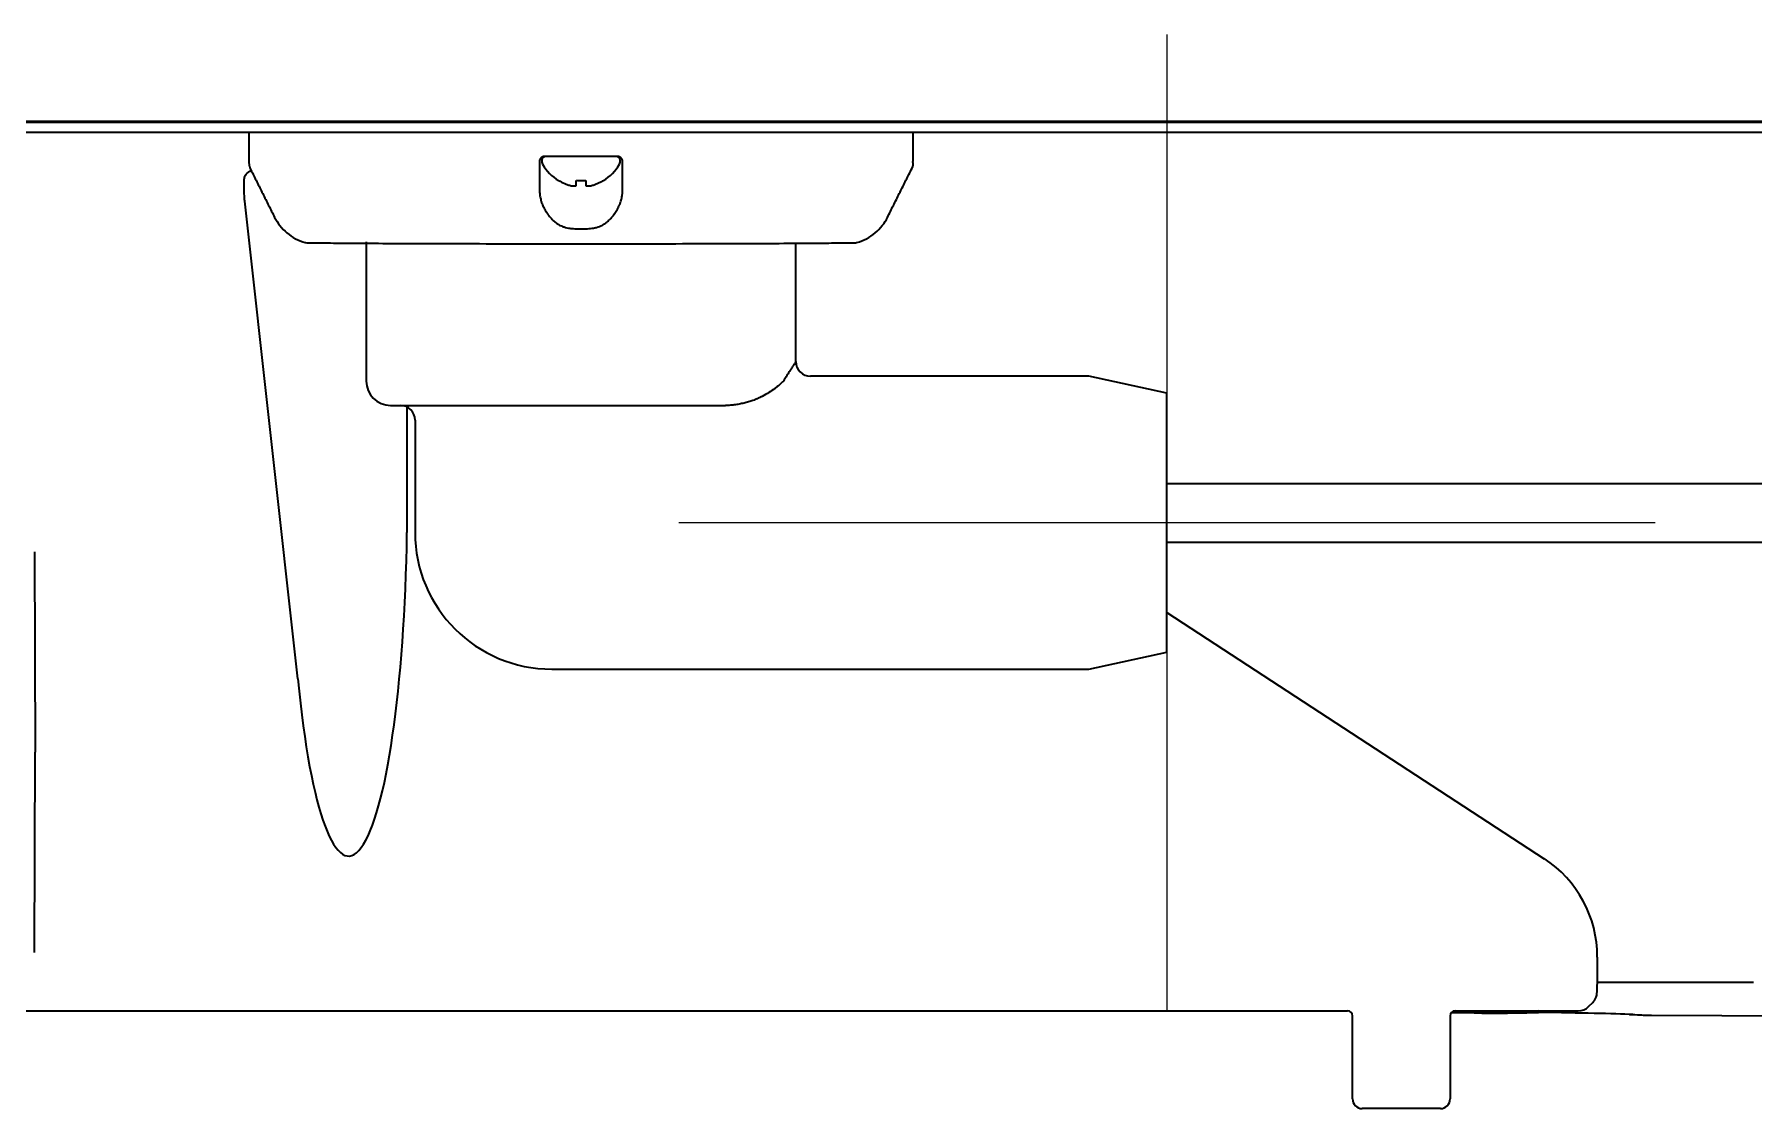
# Model space of a CAD drawing. Extents: x 5997 to 10491, y -672 to 3388.
# Drawn here: x 7465.7 to 7641.7, y 1270.8 to 1380.8 of the extents above; entities that cross this region are included whole.
import ezdxf

# ---------------------------------------------------------------- set-up
doc = ezdxf.new("R2010")
doc.units = 0
doc.header["$LTSCALE"] = 5
doc.layers.get('0').update_dxf_attribs({"linetype": 'CONTINUOUS', "lineweight": 0})
doc.layers.add('1', color=7, linetype='CONTINUOUS', true_color=0xffffff)

msp = doc.modelspace()

# ---------------------------------------------------------------- linework, layer by layer
at = {"color": 6}
for p, q in [((7581.67, 1380.83), (7581.67, 1280.83)), ((7531.67, 1330.83), (7631.67, 1330.83))]:
    msp.add_line(p, q, dxfattribs=at)
at = {"layer": '1', "color": 7, "linetype": 'Continuous', "lineweight": 35}
for p, q in [((7252.67, 1371.83), (7798.37, 1371.83)), ((7255.34, 1371.93), (8068.41, 1371.93)), ((7252.67, 1370.83), (8071.67, 1370.83)), ((7487.67, 1370.83), (7487.67, 1367.8)), ((7555.67, 1367.8), (7555.67, 1370.83)), ((7517.67, 1367.93), (7517.67, 1367.73)), ((7525.67, 1367.73), (7525.67, 1367.93)), ((7487.19, 1364.5), (7487.19, 1366.03)), ((7519.37, 1365.85), (7519.37, 1365.88)), ((7523.97, 1365.88), (7523.97, 1365.85)), ((7492.68, 1314.84), (7487.23, 1363.75)), ((7499.67, 1359.58), (7499.67, 1345.33)), ((7521.67, 1359.45), (7521.67, 1359.37)), ((7543.67, 1347.33), (7543.67, 1359.33)), ((7573.67, 1345.83), (7545.17, 1345.83)), ((7581.67, 1344.08), (7573.67, 1345.83)), ((7581.67, 1317.58), (7581.67, 1344.08)), ((7581.67, 1317.58), (7581.67, 1344.08)), ((7502.17, 1342.83), (7536.45, 1342.83)), ((7503.85, 1329.83), (7503.85, 1342.66)), ((7504.67, 1341.33), (7504.67, 1329.83)), ((7581.67, 1334.83), (7700.46, 1334.83)), ((7465.69, 1327.85), (7465.76, 1307.33)), ((7581.67, 1328.83), (7610.77, 1328.83)), ((7610.77, 1328.83), (7612.19, 1328.83)), ((7612.19, 1328.83), (7634.05, 1328.83)), ((7635.05, 1328.83), (7656.3, 1328.83)), ((7581.67, 1321.64), (7620.3, 1296.42)), ((7573.67, 1315.83), (7581.67, 1317.58)), ((7518.67, 1315.83), (7573.67, 1315.83)), ((7465.69, 1286.81), (7465.76, 1307.32)), ((7625.73, 1286.35), (7625.72, 1283.56)), ((7631.86, 1283.75), (7625.73, 1283.75)), ((7641.75, 1283.75), (7631.86, 1283.75)), ((7624.85, 1281.27), (7625.27, 1281.69)), ((7330.33, 1280.83), (7589.96, 1280.83)), ((7592.88, 1280.83), (7595.15, 1280.83)), ((7598.08, 1280.83), (7600.17, 1280.83)), ((7600.67, 1271.83), (7600.67, 1280.33)), ((7610.67, 1280.33), (7610.67, 1271.83)), ((7613.34, 1280.71), (7610.81, 1280.67)), ((7610.81, 1280.67), (7610.81, 1280.67)), ((7610.81, 1280.67), (7613.13, 1280.62)), ((7611.17, 1280.83), (7613.16, 1280.83)), ((7611.63, 1280.66), (7613.79, 1280.7)), ((7613.05, 1280.64), (7611.63, 1280.66)), ((7613.16, 1280.65), (7613.05, 1280.64)), ((7613.13, 1280.62), (7613.65, 1280.63)), ((7613.44, 1280.66), (7613.16, 1280.65)), ((7613.79, 1280.7), (7613.34, 1280.71)), ((7613.89, 1280.66), (7613.44, 1280.66)), ((7613.65, 1280.63), (7613.68, 1280.64)), ((7613.68, 1280.64), (7613.89, 1280.65)), ((7614.35, 1280.67), (7613.89, 1280.66)), ((7613.89, 1280.65), (7614.33, 1280.65)), ((7613.93, 1280.65), (7613.93, 1280.61)), ((7614.37, 1280.61), (7613.93, 1280.61)), ((7613.93, 1280.61), (7614.43, 1280.6)), ((7614.33, 1280.65), (7614.72, 1280.66)), ((7614.99, 1280.67), (7614.35, 1280.67)), ((7614.88, 1280.61), (7614.37, 1280.61)), ((7614.43, 1280.6), (7615.01, 1280.6)), ((7614.72, 1280.66), (7615.12, 1280.66)), ((7615.28, 1280.61), (7614.88, 1280.61)), ((7615.57, 1280.66), (7614.99, 1280.67)), ((7615.01, 1280.6), (7615.65, 1280.6)), ((7615.12, 1280.66), (7615.54, 1280.65)), ((7615.67, 1280.61), (7615.28, 1280.61)), ((7615.54, 1280.65), (7615.88, 1280.65)), ((7616.16, 1280.66), (7615.57, 1280.66)), ((7615.65, 1280.6), (7616.11, 1280.6)), ((7616.11, 1280.62), (7615.67, 1280.61)), ((7615.88, 1280.65), (7616.06, 1280.65)), ((7616.06, 1280.65), (7616.25, 1280.64)), ((7616.11, 1280.83), (7617.88, 1280.83)), ((7616.32, 1280.63), (7616.11, 1280.62)), ((7616.11, 1280.6), (7616.56, 1280.61)), ((7616.52, 1280.65), (7616.16, 1280.66)), ((7616.25, 1280.64), (7616.37, 1280.63)), ((7616.81, 1280.64), (7616.52, 1280.65)), ((7616.56, 1280.61), (7616.84, 1280.62)), ((7616.95, 1280.63), (7616.81, 1280.64)), ((7616.84, 1280.62), (7616.95, 1280.63)), ((7620.83, 1280.83), (7623.79, 1280.83)), ((7629.04, 1280.47), (7629.21, 1280.46)), ((7631.28, 1280.38), (7655.36, 1280.27)), ((7609.67, 1270.83), (7601.67, 1270.83))]:
    msp.add_line(p, q, dxfattribs=at)
for centre, radius, start, end in [((7518.07, 1367.93), 0.4, 90, 180), ((7525.27, 1367.93), 0.4, 0, 90), ((7518.07, 1367.73), 0.4, 180, 210.3012), ((7521.87, 1369.95), 4.8, 210.3012, 238.6074), ((7521.47, 1369.95), 4.8, 301.3459, 329.6988), ((7525.27, 1367.73), 0.4, 329.6988, 0), ((7521.67, 1369.63), 3.78, 262.3959, 269.9965), ((7521.67, 1369.63), 3.78, 270.0035, 277.6041), ((7545.17, 1347.33), 1.5, 179.9915, 270.0124), ((7502.17, 1345.33), 2.5, 180, 270), ((7503.17, 1341.33), 1.5, 0, 90), ((7518.67, 1329.83), 14, 180, 270), ((7465.26, 1307.33), 0.5, 359.8072, 0.1928)]:
    msp.add_arc(centre, radius, start, end, dxfattribs=at)
at = {"layer": '1', "color": 7, "linetype": 'Continuous', "lineweight": 35, "extrusion": (0, 0, -1)}
for centre, major_axis, ratio, start_param, end_param in [((7488.64, 1366.01), (-1.44, 0.04), 0.692646, 6.257012, 7.295547), ((7489.5, 1364.5), (0, 4), 0.57735, 4.521954, 4.712389)]:
    msp.add_ellipse(centre, major_axis=major_axis, ratio=ratio, start_param=start_param, end_param=end_param, dxfattribs=at)
at = {"layer": '1', "color": 7, "linetype": 'Continuous', "lineweight": 35}
for centre, major_axis, ratio, start_param, end_param in [((7497.87, 1333), (0, 36.31), 0.165232, 2.094395, 4.625123), ((7613.73, 1286.35), (6.36, 10.22), 0.99658, 5.267526, 6.261782), ((7600.17, 1280.33), (-0.354, -0.354), 0.999695, 2.356347, 3.926839), ((7611.17, 1280.33), (0.354, -0.354), 0.999695, 2.356347, 3.926839), ((7610.7, 1280.79), (10, -0.04), 0.017452, 5.383611, 6.283185), ((7610.7, 1280.79), (10, -0.04), 0.017452, 0, 0.43688), ((7610.66, 1280.39), (-20.64, 0.09), 0.017455, 3.575816, 4.2555), ((7623.79, 1282.33), (1.06, 1.06), 0.999695, 3.926839, 4.712389), ((7601.67, 1271.83), (0.707, 0.707), 0.999695, 2.356347, 3.926839), ((7609.67, 1271.83), (-0.707, 0.707), 0.999695, 2.356347, 3.926839)]:
    msp.add_ellipse(centre, major_axis=major_axis, ratio=ratio, start_param=start_param, end_param=end_param, dxfattribs=at)
for points, knots in [([(7517.44, 1367.96), (7517.44, 1367.96), (7517.44, 1367.95), (7517.44, 1367.95), (7517.44, 1367.94), (7517.43, 1367.93), (7517.43, 1367.93), (7517.43, 1367.92), (7517.43, 1367.92), (7517.43, 1367.91), (7517.43, 1367.91), (7517.43, 1367.9), (7517.43, 1367.9), (7517.43, 1367.88), (7517.43, 1367.88), (7517.42, 1367.87), (7517.42, 1367.86), (7517.42, 1367.86)], [0, 0, 0, 0, 0.0625, 0.0625, 0.125, 0.125, 0.1875, 0.1875, 0.25, 0.25, 0.375, 0.375, 0.5, 0.5, 0.75, 0.75, 1, 1, 1, 1]), ([(7517.92, 1368.33), (7517.9, 1368.33), (7517.87, 1368.32), (7517.83, 1368.32), (7517.82, 1368.32), (7517.79, 1368.31), (7517.78, 1368.31), (7517.74, 1368.29), (7517.72, 1368.28), (7517.69, 1368.27), (7517.67, 1368.26), (7517.65, 1368.25), (7517.64, 1368.24), (7517.61, 1368.22), (7517.59, 1368.2), (7517.55, 1368.16), (7517.53, 1368.14), (7517.51, 1368.11), (7517.5, 1368.1), (7517.49, 1368.07), (7517.48, 1368.06), (7517.46, 1368.02), (7517.45, 1367.99), (7517.44, 1367.96)], [0, 0, 0, 0, 0.125, 0.125, 0.1875, 0.1875, 0.25, 0.25, 0.375, 0.375, 0.4375, 0.4375, 0.5, 0.5, 0.625, 0.625, 0.75, 0.75, 0.8125, 0.8125, 0.875, 0.875, 1, 1, 1, 1]), ([(7521.67, 1368.33), (7521.05, 1368.33), (7520.42, 1368.33), (7519.17, 1368.33), (7518.54, 1368.33), (7517.92, 1368.33)], [0, 0, 0, 0, 0.5, 0.5, 1, 1, 1, 1]), ([(7525.42, 1368.33), (7524.8, 1368.33), (7524.18, 1368.33), (7522.93, 1368.33), (7522.3, 1368.33), (7521.67, 1368.33)], [0, 0, 0, 0, 0.5, 0.5, 1, 1, 1, 1]), ([(7525.9, 1367.96), (7525.9, 1367.98), (7525.89, 1367.99), (7525.88, 1368.02), (7525.88, 1368.03), (7525.86, 1368.07), (7525.84, 1368.1), (7525.82, 1368.13), (7525.81, 1368.14), (7525.79, 1368.16), (7525.78, 1368.18), (7525.76, 1368.2), (7525.74, 1368.22), (7525.73, 1368.22), (7525.69, 1368.25), (7525.67, 1368.26), (7525.64, 1368.28), (7525.63, 1368.28), (7525.6, 1368.29), (7525.59, 1368.3), (7525.55, 1368.31), (7525.53, 1368.32), (7525.48, 1368.32), (7525.45, 1368.33), (7525.42, 1368.33)], [0, 0, 0, 0, 0.0625, 0.0625, 0.125, 0.125, 0.25, 0.25, 0.3125, 0.3125, 0.375, 0.4375, 0.4375, 0.5, 0.5, 0.625, 0.625, 0.6875, 0.6875, 0.75, 0.75, 0.875, 0.875, 1, 1, 1, 1]), ([(7525.92, 1367.86), (7525.92, 1367.86), (7525.92, 1367.87), (7525.92, 1367.88), (7525.92, 1367.88), (7525.92, 1367.9), (7525.92, 1367.9), (7525.92, 1367.91), (7525.92, 1367.91), (7525.91, 1367.92), (7525.91, 1367.92), (7525.91, 1367.93), (7525.91, 1367.93), (7525.91, 1367.94), (7525.91, 1367.95), (7525.91, 1367.95), (7525.91, 1367.95), (7525.9, 1367.96), (7525.9, 1367.96), (7525.9, 1367.96)], [0, 0, 0, 0, 0.25, 0.25, 0.5, 0.5, 0.625, 0.625, 0.75, 0.75, 0.8125, 0.8125, 0.875, 0.875, 0.9375, 0.9375, 0.96875, 0.96875, 1, 1, 1, 1]), ([(7555.45, 1366.9), (7555.46, 1366.92), (7555.61, 1367.14), (7555.7, 1367.47), (7555.66, 1367.75), (7555.65, 1367.8)], [0, 0, 0, 0, 0.088602, 0.857896, 1, 1, 1, 1]), ([(7517.42, 1364.87), (7517.42, 1364.79), (7517.43, 1364.72), (7517.44, 1364.56), (7517.44, 1364.49), (7517.47, 1364.26), (7517.5, 1364.11), (7517.58, 1363.8), (7517.62, 1363.65), (7517.74, 1363.35), (7517.8, 1363.2), (7517.9, 1363.01), (7517.92, 1362.98), (7517.96, 1362.9), (7518.02, 1362.79), (7518.09, 1362.68), (7518.16, 1362.57), (7518.18, 1362.54), (7518.23, 1362.46), (7518.31, 1362.36), (7518.39, 1362.25), (7518.57, 1362.05), (7518.69, 1361.91), (7518.9, 1361.72), (7518.97, 1361.66), (7519.12, 1361.54), (7519.19, 1361.48), (7519.27, 1361.42)], [0, 0, 0, 0, 0.0625, 0.0625, 0.125, 0.125, 0.25, 0.25, 0.375, 0.375, 0.5, 0.5, 0.53125, 0.53125, 0.5625, 0.625, 0.625, 0.65625, 0.65625, 0.6875, 0.75, 0.75, 0.875, 0.875, 0.9375, 0.9375, 1, 1, 1, 1]), ([(7519.37, 1365.88), (7519.58, 1365.76), (7519.79, 1365.65), (7520.11, 1365.51), (7520.22, 1365.47), (7520.44, 1365.39), (7520.56, 1365.36), (7520.67, 1365.33)], [0, 0, 0, 0, 0.5, 0.5, 0.75, 0.75, 1, 1, 1, 1]), ([(7522.17, 1365.88), (7522.17, 1365.76), (7522.17, 1365.65), (7522.17, 1365.51), (7522.17, 1365.47), (7522.17, 1365.39), (7522.17, 1365.36), (7522.17, 1365.33)], [0, 0, 0, 0, 0.5, 0.5, 0.75, 0.75, 1, 1, 1, 1]), ([(7524.07, 1361.42), (7524.11, 1361.45), (7524.15, 1361.48), (7524.23, 1361.54), (7524.27, 1361.57), (7524.38, 1361.66), (7524.45, 1361.72), (7524.66, 1361.92), (7524.78, 1362.05), (7524.95, 1362.26), (7525.01, 1362.33), (7525.11, 1362.47), (7525.16, 1362.54), (7525.31, 1362.76), (7525.39, 1362.9), (7525.49, 1363.09), (7525.51, 1363.13), (7525.54, 1363.2), (7525.56, 1363.24), (7525.61, 1363.35), (7525.64, 1363.43), (7525.72, 1363.66), (7525.77, 1363.81), (7525.85, 1364.11), (7525.87, 1364.26), (7525.91, 1364.56), (7525.92, 1364.72), (7525.92, 1364.87)], [0, 0, 0, 0, 0.03125, 0.03125, 0.0625, 0.0625, 0.125, 0.125, 0.25, 0.25, 0.3125, 0.3125, 0.375, 0.375, 0.5, 0.5, 0.53125, 0.53125, 0.5625, 0.5625, 0.625, 0.625, 0.75, 0.75, 0.875, 0.875, 1, 1, 1, 1]), ([(7490.29, 1362.09), (7490.44, 1361.79), (7490.81, 1361.21), (7491.54, 1360.46), (7492.42, 1359.86), (7493.08, 1359.61), (7493.42, 1359.51)], [0, 0, 0, 0, 0.241886, 0.492713, 0.747305, 1, 1, 1, 1]), ([(7519.27, 1361.42), (7519.31, 1361.39), (7519.35, 1361.37), (7519.44, 1361.32), (7519.48, 1361.29), (7519.61, 1361.22), (7519.7, 1361.19), (7519.88, 1361.12), (7519.98, 1361.09), (7520.18, 1361.04), (7520.28, 1361.02), (7520.43, 1360.99), (7520.48, 1360.98), (7520.59, 1360.97), (7520.64, 1360.96), (7520.8, 1360.95), (7520.91, 1360.94), (7521.13, 1360.92), (7521.34, 1360.91), (7521.56, 1360.91), (7521.67, 1360.91)], [0, 0, 0, 0, 0.0625, 0.0625, 0.125, 0.125, 0.25, 0.25, 0.375, 0.375, 0.5, 0.5, 0.5625, 0.5625, 0.625, 0.625, 0.75, 0.75, 0.875, 1, 1, 1, 1]), ([(7521.67, 1360.91), (7521.73, 1360.91), (7521.78, 1360.91), (7521.89, 1360.91), (7521.95, 1360.91), (7522.11, 1360.92), (7522.22, 1360.92), (7522.44, 1360.94), (7522.54, 1360.95), (7522.75, 1360.97), (7522.86, 1360.98), (7523.01, 1361.01), (7523.06, 1361.02), (7523.14, 1361.03), (7523.17, 1361.04), (7523.22, 1361.05), (7523.24, 1361.06), (7523.37, 1361.09), (7523.46, 1361.12), (7523.74, 1361.22), (7523.92, 1361.31), (7524.07, 1361.42)], [0, 0, 0, 0, 0.0625, 0.0625, 0.125, 0.125, 0.25, 0.25, 0.375, 0.375, 0.5, 0.5, 0.5625, 0.5625, 0.59375, 0.59375, 0.625, 0.625, 0.75, 0.75, 1, 1, 1, 1]), ([(7549.92, 1359.51), (7550.27, 1359.61), (7550.92, 1359.86), (7551.81, 1360.46), (7552.54, 1361.21), (7552.9, 1361.79), (7553.06, 1362.09)], [0, 0, 0, 0, 0.252695, 0.507287, 0.758114, 1, 1, 1, 1]), ([(7493.42, 1359.51), (7493.45, 1359.5), (7493.82, 1359.49), (7495.33, 1359.47), (7497.81, 1359.45), (7501.25, 1359.43), (7505.56, 1359.41), (7510.55, 1359.4), (7516.02, 1359.38), (7519.76, 1359.37), (7521.67, 1359.37)], [0, 0, 0, 0, 0.125273, 0.250231, 0.374963, 0.499708, 0.62467, 0.749825, 0.875002, 1, 1, 1, 1]), ([(7521.67, 1359.37), (7523.59, 1359.37), (7527.33, 1359.38), (7532.79, 1359.4), (7537.78, 1359.41), (7542.09, 1359.43), (7545.54, 1359.45), (7548.02, 1359.47), (7549.53, 1359.49), (7549.9, 1359.5), (7549.92, 1359.51)], [0, 0, 0, 0, 0.125005, 0.250182, 0.375336, 0.500297, 0.625041, 0.749771, 0.874728, 1, 1, 1, 1]), ([(7543.67, 1347.33), (7543.67, 1347.33), (7543.67, 1347.31), (7543.64, 1347.27), (7543.59, 1347.2), (7543.49, 1347.04), (7543.39, 1346.89), (7543.31, 1346.76), (7543.28, 1346.72), (7543.23, 1346.64), (7543.21, 1346.62), (7543.18, 1346.57), (7543.1, 1346.44), (7543.01, 1346.3), (7542.85, 1346.05), (7542.77, 1345.92), (7542.59, 1345.63), (7542.5, 1345.48), (7542.4, 1345.33)], [0, 0, 0, 0, 0.124778, 0.124778, 0.249809, 0.374841, 0.499873, 0.499873, 0.562389, 0.562389, 0.593647, 0.593647, 0.624905, 0.749936, 0.749936, 0.874968, 0.874968, 1, 1, 1, 1]), ([(7542.4, 1345.33), (7542.28, 1345.21), (7542.15, 1345.08), (7541.97, 1344.92), (7541.93, 1344.89), (7541.85, 1344.82), (7541.81, 1344.79), (7541.69, 1344.69), (7541.6, 1344.62), (7541.33, 1344.41), (7541.13, 1344.28), (7540.7, 1344.01), (7540.46, 1343.87), (7540.18, 1343.73), (7540.14, 1343.71), (7540.08, 1343.68), (7539.98, 1343.64), (7539.75, 1343.53), (7539.53, 1343.44), (7539.32, 1343.36), (7539.24, 1343.33), (7539.1, 1343.28), (7539.02, 1343.26), (7538.79, 1343.18), (7538.64, 1343.14), (7538.32, 1343.06), (7538.16, 1343.02), (7537.91, 1342.97), (7537.83, 1342.95), (7537.66, 1342.92), (7537.58, 1342.91), (7537.32, 1342.88), (7537.15, 1342.86), (7536.8, 1342.83), (7536.63, 1342.83), (7536.45, 1342.83)], [0, 0, 0, 0, 0.125, 0.125, 0.15625, 0.15625, 0.1875, 0.1875, 0.25, 0.25, 0.375, 0.375, 0.5, 0.5, 0.515625, 0.515625, 0.53125, 0.5625, 0.625, 0.625, 0.65625, 0.65625, 0.6875, 0.6875, 0.75, 0.75, 0.8125, 0.8125, 0.84375, 0.84375, 0.875, 0.875, 0.9375, 0.9375, 1, 1, 1, 1]), ([(7634.05, 1328.83), (7634.08, 1328.83), (7634.11, 1328.83), (7634.16, 1328.83), (7634.19, 1328.83), (7634.27, 1328.83), (7634.37, 1328.83), (7634.47, 1328.83), (7634.54, 1328.83), (7634.56, 1328.83), (7634.61, 1328.83), (7634.65, 1328.83), (7634.69, 1328.83), (7634.74, 1328.83), (7634.76, 1328.83), (7634.81, 1328.83), (7634.89, 1328.83), (7634.98, 1328.83), (7635.03, 1328.83), (7635.05, 1328.83)], [0, 0, 0, 0, 0.0625, 0.0625, 0.125, 0.125, 0.25, 0.375, 0.375, 0.4375, 0.4375, 0.5, 0.5625, 0.5625, 0.625, 0.625, 0.75, 0.875, 1, 1, 1, 1]), ([(7625.27, 1281.69), (7625.41, 1281.83), (7625.55, 1282.04), (7625.66, 1282.34), (7625.69, 1282.51), (7625.7, 1282.62), (7625.71, 1282.69), (7625.72, 1282.81), (7625.72, 1283.02), (7625.72, 1283.33), (7625.72, 1283.5), (7625.72, 1283.55)], [0, 0, 0, 0, 0.242597, 0.33156, 0.412303, 0.457999, 0.497112, 0.565187, 0.769198, 0.936729, 1, 1, 1, 1]), ([(7589.96, 1280.83), (7589.96, 1280.83), (7589.98, 1280.83), (7590.01, 1280.83), (7590.03, 1280.83), (7590.06, 1280.83), (7590.08, 1280.83), (7590.11, 1280.83), (7590.13, 1280.83), (7590.16, 1280.83), (7590.18, 1280.83), (7590.21, 1280.83), (7590.23, 1280.83), (7590.26, 1280.83), (7590.29, 1280.83), (7590.31, 1280.83), (7590.34, 1280.83), (7590.36, 1280.83), (7590.39, 1280.83), (7590.41, 1280.83), (7590.44, 1280.83), (7590.46, 1280.83), (7590.49, 1280.83), (7590.51, 1280.83), (7590.54, 1280.83), (7590.56, 1280.83), (7590.59, 1280.83), (7590.61, 1280.83), (7590.64, 1280.83), (7590.66, 1280.83), (7590.69, 1280.83), (7590.71, 1280.83), (7590.74, 1280.83), (7590.76, 1280.83), (7590.79, 1280.83), (7590.81, 1280.83), (7590.84, 1280.83), (7590.86, 1280.83), (7590.89, 1280.83), (7590.91, 1280.83), (7590.94, 1280.83), (7590.96, 1280.83), (7590.99, 1280.83), (7591.01, 1280.83), (7591.04, 1280.83), (7591.06, 1280.83), (7591.08, 1280.83), (7591.11, 1280.83), (7591.13, 1280.83), (7591.16, 1280.83), (7591.18, 1280.83), (7591.2, 1280.83), (7591.23, 1280.83), (7591.25, 1280.83), (7591.28, 1280.83), (7591.3, 1280.83), (7591.32, 1280.83), (7591.35, 1280.83), (7591.37, 1280.83), (7591.39, 1280.83), (7591.42, 1280.83), (7591.44, 1280.83), (7591.46, 1280.83), (7591.49, 1280.83), (7591.51, 1280.83), (7591.53, 1280.83), (7591.55, 1280.83), (7591.58, 1280.83), (7591.6, 1280.83), (7591.62, 1280.83), (7591.64, 1280.83), (7591.67, 1280.83), (7591.69, 1280.83), (7591.71, 1280.83), (7591.73, 1280.83), (7591.75, 1280.83), (7591.8, 1280.83), (7591.88, 1280.83), (7591.99, 1280.83), (7592.09, 1280.83), (7592.19, 1280.83), (7592.29, 1280.83), (7592.38, 1280.83), (7592.47, 1280.83), (7592.54, 1280.83), (7592.6, 1280.83), (7592.66, 1280.83), (7592.7, 1280.83), (7592.73, 1280.83), (7592.74, 1280.83), (7592.75, 1280.83), (7592.76, 1280.83), (7592.77, 1280.83), (7592.78, 1280.83), (7592.79, 1280.83), (7592.81, 1280.83), (7592.82, 1280.83), (7592.83, 1280.83), (7592.85, 1280.83), (7592.86, 1280.83), (7592.87, 1280.83), (7592.88, 1280.83), (7592.88, 1280.83)], [0, 0, 0, 0, 0.006256, 0.012513, 0.018774, 0.025036, 0.031302, 0.03757, 0.043841, 0.050114, 0.056391, 0.062671, 0.068954, 0.075241, 0.08153, 0.087824, 0.094121, 0.100421, 0.106725, 0.113034, 0.119346, 0.125662, 0.131982, 0.138306, 0.144635, 0.150968, 0.157305, 0.163647, 0.169993, 0.176344, 0.182699, 0.18906, 0.195425, 0.201795, 0.20817, 0.21455, 0.220935, 0.227325, 0.233721, 0.240122, 0.246528, 0.25294, 0.259357, 0.26578, 0.272208, 0.278642, 0.285082, 0.291528, 0.29798, 0.304438, 0.310902, 0.317372, 0.323849, 0.330332, 0.336821, 0.343317, 0.349819, 0.356328, 0.362844, 0.369366, 0.375896, 0.382433, 0.388977, 0.395528, 0.402086, 0.408652, 0.415226, 0.421807, 0.428396, 0.434993, 0.441598, 0.448211, 0.454832, 0.461462, 0.4681, 0.474747, 0.481403, 0.514976, 0.549482, 0.584906, 0.621235, 0.658455, 0.696556, 0.735534, 0.76747, 0.799866, 0.832736, 0.8661, 0.871332, 0.877255, 0.883865, 0.891154, 0.899117, 0.907748, 0.917039, 0.926985, 0.937577, 0.948808, 0.960673, 0.973163, 0.986274, 1, 1, 1, 1]), ([(7595.15, 1280.83), (7595.16, 1280.83), (7595.16, 1280.83), (7595.17, 1280.83), (7595.17, 1280.83), (7595.18, 1280.83), (7595.18, 1280.83), (7595.19, 1280.83), (7595.2, 1280.83), (7595.2, 1280.83), (7595.21, 1280.83), (7595.22, 1280.83), (7595.22, 1280.83), (7595.23, 1280.83), (7595.23, 1280.83), (7595.24, 1280.83), (7595.25, 1280.83), (7595.25, 1280.83), (7595.26, 1280.83), (7595.26, 1280.83), (7595.27, 1280.83), (7595.28, 1280.83), (7595.28, 1280.83), (7595.29, 1280.83), (7595.29, 1280.83), (7595.3, 1280.83), (7595.3, 1280.83), (7595.31, 1280.83), (7595.31, 1280.83), (7595.31, 1280.83), (7595.33, 1280.83), (7595.35, 1280.83), (7595.39, 1280.83), (7595.43, 1280.83), (7595.48, 1280.83), (7595.52, 1280.83), (7595.6, 1280.83), (7595.72, 1280.83), (7595.89, 1280.83), (7596.07, 1280.83), (7596.24, 1280.83), (7596.4, 1280.83), (7596.54, 1280.83), (7596.69, 1280.83), (7596.84, 1280.83), (7596.99, 1280.83), (7597.11, 1280.83), (7597.2, 1280.83), (7597.25, 1280.83), (7597.3, 1280.83), (7597.35, 1280.83), (7597.4, 1280.83), (7597.46, 1280.83), (7597.51, 1280.83), (7597.56, 1280.83), (7597.61, 1280.83), (7597.67, 1280.83), (7597.72, 1280.83), (7597.77, 1280.83), (7597.82, 1280.83), (7597.87, 1280.83), (7597.93, 1280.83), (7597.98, 1280.83), (7598.03, 1280.83), (7598.07, 1280.83), (7598.08, 1280.83)], [0, 0, 0, 0, 0.006615, 0.013094, 0.019435, 0.025639, 0.031703, 0.037629, 0.043415, 0.049061, 0.054565, 0.059928, 0.065148, 0.070225, 0.075158, 0.079946, 0.084588, 0.089084, 0.093433, 0.097635, 0.101687, 0.105591, 0.109345, 0.112948, 0.116399, 0.119699, 0.122846, 0.12584, 0.128681, 0.131366, 0.133898, 0.156196, 0.178272, 0.200133, 0.221785, 0.243232, 0.264477, 0.332122, 0.39706, 0.459236, 0.518573, 0.55982, 0.600956, 0.64203, 0.683083, 0.72415, 0.765257, 0.778526, 0.791766, 0.804975, 0.818156, 0.831309, 0.844434, 0.857531, 0.870602, 0.883647, 0.896666, 0.90966, 0.922631, 0.935578, 0.948503, 0.961407, 0.97429, 0.987154, 1, 1, 1, 1]), ([(7613.16, 1280.83), (7613.16, 1280.83), (7613.18, 1280.83), (7613.21, 1280.83), (7613.24, 1280.83), (7613.27, 1280.83), (7613.29, 1280.83), (7613.32, 1280.83), (7613.35, 1280.83), (7613.38, 1280.83), (7613.4, 1280.83), (7613.43, 1280.83), (7613.46, 1280.83), (7613.49, 1280.83), (7613.51, 1280.83), (7613.54, 1280.83), (7613.57, 1280.83), (7613.6, 1280.83), (7613.62, 1280.83), (7613.65, 1280.83), (7613.68, 1280.83), (7613.71, 1280.83), (7613.73, 1280.83), (7613.76, 1280.83), (7613.79, 1280.83), (7613.82, 1280.83), (7613.84, 1280.83), (7613.87, 1280.83), (7613.9, 1280.83), (7613.93, 1280.83), (7613.95, 1280.83), (7613.98, 1280.83), (7614.01, 1280.83), (7614.03, 1280.83), (7614.06, 1280.83), (7614.09, 1280.83), (7614.16, 1280.83), (7614.28, 1280.83), (7614.44, 1280.83), (7614.59, 1280.83), (7614.74, 1280.83), (7614.88, 1280.83), (7615.02, 1280.83), (7615.15, 1280.83), (7615.27, 1280.83), (7615.39, 1280.83), (7615.51, 1280.83), (7615.62, 1280.83), (7615.7, 1280.83), (7615.77, 1280.83), (7615.82, 1280.83), (7615.87, 1280.83), (7615.92, 1280.83), (7615.95, 1280.83), (7615.96, 1280.83), (7615.97, 1280.83), (7615.97, 1280.83), (7615.98, 1280.83), (7615.99, 1280.83), (7616, 1280.83), (7616, 1280.83), (7616.01, 1280.83), (7616.02, 1280.83), (7616.03, 1280.83), (7616.04, 1280.83), (7616.06, 1280.83), (7616.07, 1280.83), (7616.08, 1280.83), (7616.09, 1280.83), (7616.1, 1280.83), (7616.11, 1280.83), (7616.11, 1280.83)], [0, 0, 0, 0, 0.006582, 0.013168, 0.019758, 0.026352, 0.032951, 0.039554, 0.046162, 0.052774, 0.059391, 0.066014, 0.072642, 0.079275, 0.085913, 0.092557, 0.099207, 0.105863, 0.112524, 0.119192, 0.125865, 0.132545, 0.139231, 0.145924, 0.152623, 0.159329, 0.166042, 0.172761, 0.179488, 0.186221, 0.192961, 0.199709, 0.206464, 0.213226, 0.219996, 0.226773, 0.233557, 0.274608, 0.315619, 0.35662, 0.397648, 0.438748, 0.479974, 0.519041, 0.559474, 0.601248, 0.644339, 0.68873, 0.734412, 0.760033, 0.78593, 0.812112, 0.838592, 0.865383, 0.867669, 0.870682, 0.874418, 0.878874, 0.884047, 0.889931, 0.896522, 0.903815, 0.911803, 0.92048, 0.92984, 0.939877, 0.950584, 0.961955, 0.973984, 0.986668, 1, 1, 1, 1]), ([(7617.88, 1280.83), (7617.88, 1280.83), (7617.89, 1280.83), (7617.89, 1280.83), (7617.9, 1280.83), (7617.9, 1280.83), (7617.91, 1280.83), (7617.91, 1280.83), (7617.92, 1280.83), (7617.92, 1280.83), (7617.93, 1280.83), (7617.93, 1280.83), (7617.94, 1280.83), (7617.94, 1280.83), (7617.95, 1280.83), (7617.95, 1280.83), (7617.96, 1280.83), (7617.96, 1280.83), (7617.97, 1280.83), (7617.97, 1280.83), (7617.98, 1280.83), (7617.98, 1280.83), (7617.99, 1280.83), (7617.99, 1280.83), (7618, 1280.83), (7618, 1280.83), (7618, 1280.83), (7618.01, 1280.83), (7618.01, 1280.83), (7618.01, 1280.83), (7618.02, 1280.83), (7618.02, 1280.83), (7618.02, 1280.83), (7618.02, 1280.83), (7618.03, 1280.83), (7618.03, 1280.83), (7618.04, 1280.83), (7618.05, 1280.83), (7618.07, 1280.83), (7618.09, 1280.83), (7618.12, 1280.83), (7618.14, 1280.83), (7618.17, 1280.83), (7618.19, 1280.83), (7618.22, 1280.83), (7618.24, 1280.83), (7618.31, 1280.83), (7618.43, 1280.83), (7618.6, 1280.83), (7618.78, 1280.83), (7618.94, 1280.83), (7619.09, 1280.83), (7619.21, 1280.83), (7619.34, 1280.83), (7619.47, 1280.83), (7619.6, 1280.83), (7619.73, 1280.83), (7619.84, 1280.83), (7619.92, 1280.83), (7619.98, 1280.83), (7620.03, 1280.83), (7620.08, 1280.83), (7620.14, 1280.83), (7620.19, 1280.83), (7620.24, 1280.83), (7620.3, 1280.83), (7620.35, 1280.83), (7620.4, 1280.83), (7620.46, 1280.83), (7620.51, 1280.83), (7620.57, 1280.83), (7620.62, 1280.83), (7620.67, 1280.83), (7620.73, 1280.83), (7620.78, 1280.83), (7620.82, 1280.83), (7620.83, 1280.83)], [0, 0, 0, 0, 0.006462, 0.012777, 0.018944, 0.024963, 0.030832, 0.036553, 0.042124, 0.047544, 0.052813, 0.05793, 0.062896, 0.067708, 0.072366, 0.07687, 0.081218, 0.085411, 0.089447, 0.093326, 0.097047, 0.10061, 0.104013, 0.107257, 0.11034, 0.113262, 0.116023, 0.118621, 0.121057, 0.123329, 0.125439, 0.127384, 0.129164, 0.13078, 0.132231, 0.133516, 0.134635, 0.148074, 0.161433, 0.174714, 0.187919, 0.20105, 0.214108, 0.227095, 0.240012, 0.25286, 0.26564, 0.333697, 0.398831, 0.460987, 0.520084, 0.55535, 0.590493, 0.625548, 0.660543, 0.695501, 0.730444, 0.76539, 0.778693, 0.791962, 0.805197, 0.818398, 0.831566, 0.844701, 0.857804, 0.870875, 0.883915, 0.896924, 0.909904, 0.922854, 0.935777, 0.948672, 0.961541, 0.974384, 0.987204, 1, 1, 1, 1]), ([(7629.2, 1280.46), (7629.33, 1280.46), (7629.9, 1280.44), (7630.5, 1280.41), (7630.87, 1280.39), (7630.93, 1280.39), (7630.95, 1280.39), (7630.95, 1280.39)], [0, 0, 0, 0, 0.111719, 0.489527, 0.865575, 0.958925, 1, 1, 1, 1]), ([(7630.77, 1280.4), (7630.84, 1280.39), (7630.93, 1280.39), (7630.96, 1280.39), (7630.98, 1280.39), (7631.01, 1280.39), (7631.05, 1280.38), (7631.14, 1280.38), (7631.22, 1280.38), (7631.28, 1280.39)], [0, 0, 0, 0, 0.580134, 0.839742, 0.891524, 0.905277, 0.917686, 0.945072, 1, 1, 1, 1])]:
    msp.add_open_spline(points, degree=3, knots=knots, dxfattribs=at)
for points, degree in [([(7487.67, 1367.8), (7487.64, 1367.29), (7487.9, 1366.9)], 2), ([(7487.86, 1366.95), (7490.29, 1362.09)], 1), ([(7517.42, 1367.86), (7517.42, 1367.85), (7517.42, 1367.84), (7517.42, 1367.83)], 3), ([(7517.42, 1367.83), (7517.42, 1366.84), (7517.42, 1365.85), (7517.42, 1364.87)], 3), ([(7525.92, 1367.83), (7525.92, 1367.84), (7525.92, 1367.85), (7525.92, 1367.86)], 3), ([(7525.92, 1364.87), (7525.92, 1365.85), (7525.92, 1366.84), (7525.92, 1367.83)], 3), ([(7553.05, 1362.09), (7555.48, 1366.95)], 1), ([(7520.67, 1365.33), (7520.7, 1365.33), (7520.75, 1365.32), (7520.82, 1365.32), (7520.9, 1365.31), (7520.97, 1365.31), (7521.03, 1365.32), (7521.1, 1365.32), (7521.15, 1365.33), (7521.17, 1365.33)], 3), ([(7521.17, 1365.33), (7521.17, 1365.34), (7521.17, 1365.37), (7521.17, 1365.42), (7521.17, 1365.48), (7521.17, 1365.54), (7521.17, 1365.61), (7521.17, 1365.68), (7521.17, 1365.77), (7521.17, 1365.84), (7521.17, 1365.88)], 3), ([(7522.17, 1365.33), (7522.2, 1365.33), (7522.24, 1365.32), (7522.32, 1365.32), (7522.39, 1365.31), (7522.46, 1365.31), (7522.53, 1365.32), (7522.6, 1365.32), (7522.65, 1365.33), (7522.67, 1365.33)], 3), ([(7522.67, 1365.33), (7522.73, 1365.34), (7522.84, 1365.37), (7523, 1365.42), (7523.16, 1365.48), (7523.31, 1365.54), (7523.46, 1365.61), (7523.62, 1365.68), (7523.79, 1365.77), (7523.91, 1365.84), (7523.97, 1365.88)], 3)]:
    msp.add_open_spline(points, degree=degree, dxfattribs=at)
at = {"layer": '1', "color": 51, "linetype": 'Continuous', "lineweight": 13}
msp.add_open_spline([(7629.39, 1280.46), (7629.7, 1280.45), (7629.98, 1280.44), (7630.45, 1280.42), (7630.64, 1280.41), (7630.96, 1280.39), (7631.08, 1280.39), (7631.17, 1280.38), (7631.18, 1280.38), (7631.2, 1280.38), (7631.21, 1280.38), (7631.23, 1280.38), (7631.24, 1280.38), (7631.27, 1280.38), (7631.28, 1280.38), (7631.28, 1280.38), (7631.28, 1280.38), (7631.28, 1280.38)], degree=3, knots=[0, 0, 0, 0, 0.249903, 0.249903, 0.499806, 0.499806, 0.74971, 0.74971, 0.780947, 0.780947, 0.812185, 0.812185, 0.874661, 0.874661, 0.999613, 0.999613, 1, 1, 1, 1], dxfattribs=at)

doc.saveas('drawing.dxf')
